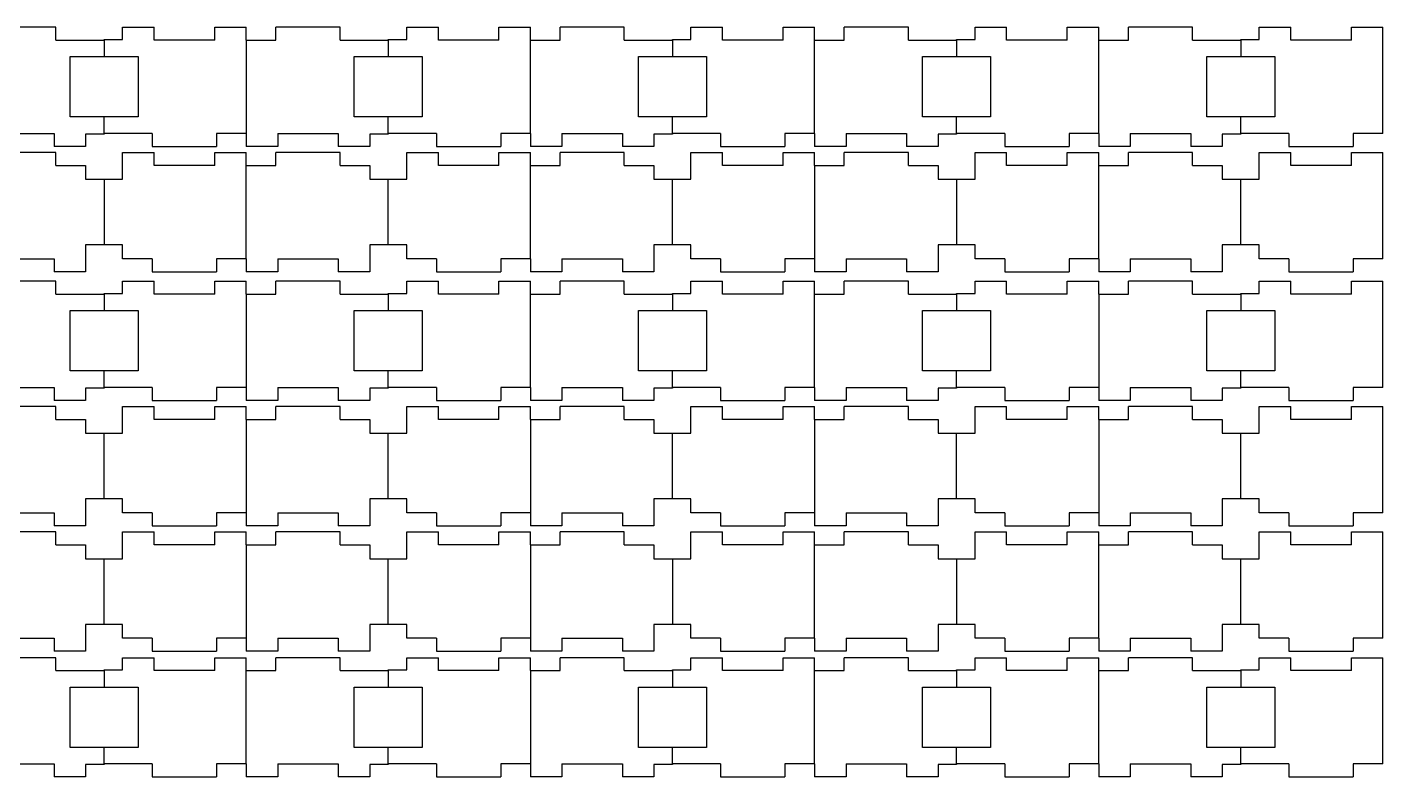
# Model space of a CAD drawing. Extents: x -371 to 97, y -273 to 225.
# Drawn here: x -150.6 to 68.9, y 103.6 to 225.1 of the extents above; entities that cross this region are included whole.
import ezdxf

# ---------------------------------------------------------------- set-up
doc = ezdxf.new("R2010")
doc.units = 0
doc.layers.get('0').update_dxf_attribs({"linetype": 'CONTINUOUS'})

msp = doc.modelspace()

# ---------------------------------------------------------------- linework, layer by layer
for p, q in [((-145.93, 225.1), (-156.33, 225.1)), ((-145.93, 223), (-145.93, 225.1)), ((-135.13, 225.1), (-130.03, 225.1)), ((-135.13, 223.1), (-135.13, 225.1)), ((-130.03, 223), (-130.03, 225.1)), ((-120.23, 223), (-120.23, 225.1)), ((-120.23, 225.1), (-115.13, 225.1)), ((-115.13, 223), (-115.13, 225.1)), ((-99.93, 225.1), (-110.33, 225.1)), ((-110.33, 223), (-110.33, 225.1)), ((-99.93, 223), (-99.93, 225.1)), ((-89.13, 225.1), (-84.03, 225.1)), ((-89.13, 223.1), (-89.13, 225.1)), ((-84.03, 223), (-84.03, 225.1)), ((-74.23, 223), (-74.23, 225.1)), ((-74.23, 225.1), (-69.13, 225.1)), ((-69.13, 223), (-69.13, 225.1)), ((-53.93, 225.1), (-64.33, 225.1)), ((-64.33, 223), (-64.33, 225.1)), ((-53.93, 223), (-53.93, 225.1)), ((-43.13, 225.1), (-38.03, 225.1)), ((-43.13, 223.1), (-43.13, 225.1)), ((-38.03, 223), (-38.03, 225.1)), ((-28.23, 223), (-28.23, 225.1)), ((-28.23, 225.1), (-23.13, 225.1)), ((-23.13, 223), (-23.13, 225.1)), ((-7.93, 225.1), (-18.33, 225.1)), ((-18.33, 223), (-18.33, 225.1)), ((-7.93, 223), (-7.93, 225.1)), ((2.87, 225.1), (7.97, 225.1)), ((2.87, 223.1), (2.87, 225.1)), ((7.97, 223), (7.97, 225.1)), ((17.77, 223), (17.77, 225.1)), ((17.77, 225.1), (22.87, 225.1)), ((22.87, 223), (22.87, 225.1)), ((38.07, 225.1), (27.67, 225.1)), ((27.67, 223), (27.67, 225.1)), ((38.07, 223), (38.07, 225.1)), ((48.87, 225.1), (53.97, 225.1)), ((48.87, 223.1), (48.87, 225.1)), ((53.97, 223), (53.97, 225.1)), ((63.77, 223), (63.77, 225.1)), ((63.77, 225.1), (68.87, 225.1)), ((68.87, 207.87), (68.87, 225.1)), ((-145.93, 223), (-138.13, 223)), ((-138.13, 223.1), (-135.13, 223.1)), ((-138.13, 223), (-138.13, 223.1)), ((-138.13, 223), (-138.13, 220.33)), ((-120.23, 223), (-130.03, 223)), ((-115.13, 223), (-110.33, 223)), ((-115.13, 223), (-115.13, 207.87)), ((-99.93, 223), (-92.13, 223)), ((-92.13, 223.1), (-89.13, 223.1)), ((-92.13, 223), (-92.13, 223.1)), ((-92.13, 223), (-92.13, 220.33)), ((-74.23, 223), (-84.03, 223)), ((-69.13, 223), (-64.33, 223)), ((-69.13, 207.87), (-69.13, 223)), ((-53.93, 223), (-46.13, 223)), ((-46.13, 223.1), (-43.13, 223.1)), ((-46.13, 223), (-46.13, 223.1)), ((-46.13, 223), (-46.13, 220.33)), ((-28.23, 223), (-38.03, 223)), ((-23.13, 223), (-18.33, 223)), ((-23.13, 207.87), (-23.13, 223)), ((-7.93, 223), (-0.13, 223)), ((-0.13, 223.1), (2.87, 223.1)), ((-0.13, 223), (-0.13, 223.1)), ((-0.13, 223), (-0.13, 220.33)), ((17.77, 223), (7.97, 223)), ((22.87, 223), (27.67, 223)), ((22.87, 207.87), (22.87, 223)), ((38.07, 223), (45.87, 223)), ((45.87, 223.1), (48.87, 223.1)), ((45.87, 223), (45.87, 223.1)), ((45.87, 223), (45.87, 220.33)), ((63.77, 223), (53.97, 223)), ((-143.63, 210.53), (-143.63, 220.33)), ((-143.63, 220.33), (-138.13, 220.33)), ((-138.13, 220.33), (-132.63, 220.33)), ((-132.63, 220.33), (-132.63, 210.53)), ((-97.63, 210.53), (-97.63, 220.33)), ((-97.63, 220.33), (-92.13, 220.33)), ((-92.13, 220.33), (-86.63, 220.33)), ((-86.63, 220.33), (-86.63, 210.53)), ((-51.63, 210.53), (-51.63, 220.33)), ((-51.63, 220.33), (-46.13, 220.33)), ((-46.13, 220.33), (-40.63, 220.33)), ((-40.63, 220.33), (-40.63, 210.53)), ((-5.63, 210.53), (-5.63, 220.33)), ((-5.63, 220.33), (-0.13, 220.33)), ((-0.13, 220.33), (5.37, 220.33)), ((5.37, 220.33), (5.37, 210.53)), ((40.37, 210.53), (40.37, 220.33)), ((40.37, 220.33), (45.87, 220.33)), ((45.87, 220.33), (51.37, 220.33)), ((51.37, 220.33), (51.37, 210.53)), ((-138.13, 210.53), (-143.63, 210.53)), ((-132.63, 210.53), (-138.13, 210.53)), ((-138.13, 207.87), (-138.13, 210.53)), ((-92.13, 210.53), (-97.63, 210.53)), ((-86.63, 210.53), (-92.13, 210.53)), ((-92.13, 207.87), (-92.13, 210.53)), ((-46.13, 210.53), (-51.63, 210.53)), ((-40.63, 210.53), (-46.13, 210.53)), ((-46.13, 207.87), (-46.13, 210.53)), ((-0.13, 210.53), (-5.63, 210.53)), ((5.37, 210.53), (-0.13, 210.53)), ((-0.13, 207.87), (-0.13, 210.53)), ((45.87, 210.53), (40.37, 210.53)), ((51.37, 210.53), (45.87, 210.53)), ((45.87, 207.87), (45.87, 210.53)), ((-156.03, 207.87), (-146.23, 207.87)), ((-146.23, 207.87), (-146.23, 205.77)), ((-138.13, 207.77), (-141.13, 207.77)), ((-141.13, 207.77), (-141.13, 205.77)), ((-130.33, 207.87), (-138.13, 207.87)), ((-138.13, 207.87), (-138.13, 207.77)), ((-130.33, 207.87), (-130.33, 205.77)), ((-115.13, 207.87), (-119.93, 207.87)), ((-119.93, 207.87), (-119.93, 205.77)), ((-115.13, 207.87), (-115.13, 205.77)), ((-110.03, 207.87), (-110.03, 205.77)), ((-110.03, 207.87), (-100.23, 207.87)), ((-100.23, 207.87), (-100.23, 205.77)), ((-92.13, 207.77), (-95.13, 207.77)), ((-95.13, 207.77), (-95.13, 205.77)), ((-84.33, 207.87), (-92.13, 207.87)), ((-92.13, 207.87), (-92.13, 207.77)), ((-84.33, 207.87), (-84.33, 205.77)), ((-69.13, 207.87), (-73.93, 207.87)), ((-73.93, 207.87), (-73.93, 205.77)), ((-69.13, 207.87), (-69.13, 205.77)), ((-64.03, 207.87), (-64.03, 205.77)), ((-64.03, 207.87), (-54.23, 207.87)), ((-54.23, 207.87), (-54.23, 205.77)), ((-46.13, 207.77), (-49.13, 207.77)), ((-49.13, 207.77), (-49.13, 205.77)), ((-38.33, 207.87), (-46.13, 207.87)), ((-46.13, 207.87), (-46.13, 207.77)), ((-38.33, 207.87), (-38.33, 205.77)), ((-23.13, 207.87), (-27.93, 207.87)), ((-27.93, 207.87), (-27.93, 205.77)), ((-23.13, 207.87), (-23.13, 205.77)), ((-18.03, 207.87), (-18.03, 205.77)), ((-18.03, 207.87), (-8.23, 207.87)), ((-8.23, 207.87), (-8.23, 205.77)), ((-0.13, 207.77), (-3.13, 207.77)), ((-3.13, 207.77), (-3.13, 205.77)), ((7.67, 207.87), (-0.13, 207.87)), ((-0.13, 207.87), (-0.13, 207.77)), ((7.67, 207.87), (7.67, 205.77)), ((22.87, 207.87), (18.07, 207.87)), ((18.07, 207.87), (18.07, 205.77)), ((22.87, 207.87), (22.87, 205.77)), ((27.97, 207.87), (27.97, 205.77)), ((27.97, 207.87), (37.77, 207.87)), ((37.77, 207.87), (37.77, 205.77)), ((45.87, 207.77), (42.87, 207.77)), ((42.87, 207.77), (42.87, 205.77)), ((53.67, 207.87), (45.87, 207.87)), ((45.87, 207.87), (45.87, 207.77)), ((53.67, 207.87), (53.67, 205.77)), ((68.87, 207.87), (64.07, 207.87)), ((64.07, 207.87), (64.07, 205.77)), ((-145.93, 204.77), (-156.33, 204.77)), ((-141.13, 205.77), (-146.23, 205.77)), ((-145.93, 202.68), (-145.93, 204.77)), ((-135.13, 204.77), (-130.03, 204.77)), ((-135.13, 200.43), (-135.13, 204.77)), ((-130.33, 205.77), (-119.93, 205.77)), ((-130.03, 202.68), (-130.03, 204.77)), ((-120.23, 202.68), (-120.23, 204.77)), ((-120.23, 204.77), (-115.13, 204.77)), ((-110.03, 205.77), (-115.13, 205.77)), ((-115.13, 202.68), (-115.13, 204.77)), ((-99.93, 204.77), (-110.33, 204.77)), ((-110.33, 202.68), (-110.33, 204.77)), ((-95.13, 205.77), (-100.23, 205.77)), ((-99.93, 202.68), (-99.93, 204.77)), ((-89.13, 204.77), (-84.03, 204.77)), ((-89.13, 200.43), (-89.13, 204.77)), ((-84.33, 205.77), (-73.93, 205.77)), ((-84.03, 202.68), (-84.03, 204.77)), ((-74.23, 202.68), (-74.23, 204.77)), ((-74.23, 204.77), (-69.13, 204.77)), ((-64.03, 205.77), (-69.13, 205.77)), ((-69.13, 202.68), (-69.13, 204.77)), ((-53.93, 204.77), (-64.33, 204.77)), ((-64.33, 202.68), (-64.33, 204.77)), ((-49.13, 205.77), (-54.23, 205.77)), ((-53.93, 202.68), (-53.93, 204.77)), ((-43.13, 204.77), (-38.03, 204.77)), ((-43.13, 200.43), (-43.13, 204.77)), ((-38.33, 205.77), (-27.93, 205.77)), ((-38.03, 202.68), (-38.03, 204.77)), ((-28.23, 202.68), (-28.23, 204.77)), ((-28.23, 204.77), (-23.13, 204.77)), ((-18.03, 205.77), (-23.13, 205.77)), ((-23.13, 202.68), (-23.13, 204.77)), ((-7.93, 204.77), (-18.33, 204.77)), ((-18.33, 202.68), (-18.33, 204.77)), ((-3.13, 205.77), (-8.23, 205.77)), ((-7.93, 202.68), (-7.93, 204.77)), ((2.87, 204.77), (7.97, 204.77)), ((2.87, 200.43), (2.87, 204.77)), ((7.67, 205.77), (18.07, 205.77)), ((7.97, 202.68), (7.97, 204.77)), ((17.77, 202.68), (17.77, 204.77)), ((17.77, 204.77), (22.87, 204.77)), ((27.97, 205.77), (22.87, 205.77)), ((22.87, 202.68), (22.87, 204.77)), ((38.07, 204.77), (27.67, 204.77)), ((27.67, 202.68), (27.67, 204.77)), ((42.87, 205.77), (37.77, 205.77)), ((38.07, 202.68), (38.07, 204.77)), ((48.87, 204.77), (53.97, 204.77)), ((48.87, 200.43), (48.87, 204.77)), ((53.67, 205.77), (64.07, 205.77)), ((53.97, 202.68), (53.97, 204.77)), ((63.77, 202.68), (63.77, 204.77)), ((63.77, 204.77), (68.87, 204.77)), ((68.87, 187.55), (68.87, 204.77)), ((-145.93, 202.68), (-141.13, 202.68)), ((-141.13, 202.68), (-141.13, 200.43)), ((-120.23, 202.68), (-130.03, 202.68)), ((-115.13, 202.68), (-110.33, 202.68)), ((-115.13, 187.55), (-115.13, 202.68)), ((-99.93, 202.68), (-95.13, 202.68)), ((-95.13, 202.68), (-95.13, 200.43)), ((-74.23, 202.68), (-84.03, 202.68)), ((-69.13, 202.68), (-64.33, 202.68)), ((-69.13, 187.55), (-69.13, 202.68)), ((-53.93, 202.68), (-49.13, 202.68)), ((-49.13, 202.68), (-49.13, 200.43)), ((-28.23, 202.68), (-38.03, 202.68)), ((-23.13, 202.68), (-18.33, 202.68)), ((-23.13, 202.68), (-23.13, 187.55)), ((-7.93, 202.68), (-3.13, 202.68)), ((-3.13, 202.68), (-3.13, 200.43)), ((17.77, 202.68), (7.97, 202.68)), ((22.87, 202.68), (27.67, 202.68)), ((22.87, 187.55), (22.87, 202.68)), ((38.07, 202.68), (42.87, 202.68)), ((42.87, 202.68), (42.87, 200.43)), ((63.77, 202.68), (53.97, 202.68)), ((-141.13, 200.43), (-138.13, 200.43)), ((-138.13, 200.43), (-138.13, 189.8)), ((-138.13, 200.43), (-135.13, 200.43)), ((-95.13, 200.43), (-92.13, 200.43)), ((-92.13, 189.8), (-92.13, 200.43)), ((-92.13, 200.43), (-89.13, 200.43)), ((-49.13, 200.43), (-46.13, 200.43)), ((-46.13, 189.8), (-46.13, 200.43)), ((-46.13, 200.43), (-43.13, 200.43)), ((-3.13, 200.43), (-0.13, 200.43)), ((-0.13, 200.43), (-0.13, 189.8)), ((-0.13, 200.43), (2.87, 200.43)), ((42.87, 200.43), (45.87, 200.43)), ((45.87, 189.8), (45.87, 200.43)), ((45.87, 200.43), (48.87, 200.43)), ((-141.13, 189.8), (-141.13, 185.45)), ((-138.13, 189.8), (-141.13, 189.8)), ((-135.13, 189.8), (-138.13, 189.8)), ((-135.13, 187.55), (-135.13, 189.8)), ((-95.13, 189.8), (-95.13, 185.45)), ((-92.13, 189.8), (-95.13, 189.8)), ((-89.13, 189.8), (-92.13, 189.8)), ((-89.13, 187.55), (-89.13, 189.8)), ((-49.13, 189.8), (-49.13, 185.45)), ((-46.13, 189.8), (-49.13, 189.8)), ((-43.13, 189.8), (-46.13, 189.8)), ((-43.13, 187.55), (-43.13, 189.8)), ((-3.13, 189.8), (-3.13, 185.45)), ((-0.13, 189.8), (-3.13, 189.8)), ((2.87, 189.8), (-0.13, 189.8)), ((2.87, 187.55), (2.87, 189.8)), ((42.87, 189.8), (42.87, 185.45)), ((45.87, 189.8), (42.87, 189.8)), ((48.87, 189.8), (45.87, 189.8)), ((48.87, 187.55), (48.87, 189.8)), ((-156.03, 187.55), (-146.23, 187.55)), ((-146.23, 187.55), (-146.23, 185.45)), ((-130.33, 187.55), (-135.13, 187.55)), ((-130.33, 187.55), (-130.33, 185.45)), ((-115.13, 187.55), (-119.93, 187.55)), ((-119.93, 187.55), (-119.93, 185.45)), ((-115.13, 187.55), (-115.13, 185.45)), ((-110.03, 187.55), (-110.03, 185.45)), ((-110.03, 187.55), (-100.23, 187.55)), ((-100.23, 187.55), (-100.23, 185.45)), ((-84.33, 187.55), (-89.13, 187.55)), ((-84.33, 187.55), (-84.33, 185.45)), ((-69.13, 187.55), (-73.93, 187.55)), ((-73.93, 187.55), (-73.93, 185.45)), ((-69.13, 187.55), (-69.13, 185.45)), ((-64.03, 187.55), (-64.03, 185.45)), ((-64.03, 187.55), (-54.23, 187.55)), ((-54.23, 187.55), (-54.23, 185.45)), ((-38.33, 187.55), (-43.13, 187.55)), ((-38.33, 187.55), (-38.33, 185.45)), ((-23.13, 187.55), (-27.93, 187.55)), ((-27.93, 187.55), (-27.93, 185.45)), ((-23.13, 187.55), (-23.13, 185.45)), ((-18.03, 187.55), (-18.03, 185.45)), ((-18.03, 187.55), (-8.23, 187.55)), ((-8.23, 187.55), (-8.23, 185.45)), ((7.67, 187.55), (2.87, 187.55)), ((7.67, 187.55), (7.67, 185.45)), ((22.87, 187.55), (18.07, 187.55)), ((18.07, 187.55), (18.07, 185.45)), ((22.87, 187.55), (22.87, 185.45)), ((27.97, 187.55), (27.97, 185.45)), ((27.97, 187.55), (37.77, 187.55)), ((37.77, 187.55), (37.77, 185.45)), ((53.67, 187.55), (48.87, 187.55)), ((53.67, 187.55), (53.67, 185.45)), ((68.87, 187.55), (64.07, 187.55)), ((64.07, 187.55), (64.07, 185.45)), ((-141.13, 185.45), (-146.23, 185.45)), ((-130.33, 185.45), (-119.93, 185.45)), ((-110.03, 185.45), (-115.13, 185.45)), ((-95.13, 185.45), (-100.23, 185.45)), ((-84.33, 185.45), (-73.93, 185.45)), ((-64.03, 185.45), (-69.13, 185.45)), ((-49.13, 185.45), (-54.23, 185.45)), ((-38.33, 185.45), (-27.93, 185.45)), ((-18.03, 185.45), (-23.13, 185.45)), ((-3.13, 185.45), (-8.23, 185.45)), ((7.67, 185.45), (18.07, 185.45)), ((27.97, 185.45), (22.87, 185.45)), ((42.87, 185.45), (37.77, 185.45)), ((53.67, 185.45), (64.07, 185.45)), ((-145.93, 183.94), (-156.33, 183.94)), ((-145.93, 181.85), (-145.93, 183.94)), ((-135.13, 183.94), (-130.03, 183.94)), ((-135.13, 181.95), (-135.13, 183.94)), ((-130.03, 181.85), (-130.03, 183.94)), ((-120.23, 181.85), (-120.23, 183.94)), ((-120.23, 183.94), (-115.13, 183.94)), ((-115.13, 181.85), (-115.13, 183.94)), ((-99.93, 183.94), (-110.33, 183.94)), ((-110.33, 181.85), (-110.33, 183.94)), ((-99.93, 181.85), (-99.93, 183.94)), ((-89.13, 183.94), (-84.03, 183.94)), ((-89.13, 181.95), (-89.13, 183.94)), ((-84.03, 181.85), (-84.03, 183.94)), ((-74.23, 181.85), (-74.23, 183.94)), ((-74.23, 183.94), (-69.13, 183.94)), ((-69.13, 181.85), (-69.13, 183.94)), ((-53.93, 183.94), (-64.33, 183.94)), ((-64.33, 181.85), (-64.33, 183.94)), ((-53.93, 181.85), (-53.93, 183.94)), ((-43.13, 183.94), (-38.03, 183.94)), ((-43.13, 181.95), (-43.13, 183.94)), ((-38.03, 181.85), (-38.03, 183.94)), ((-28.23, 181.85), (-28.23, 183.94)), ((-28.23, 183.94), (-23.13, 183.94)), ((-23.13, 181.85), (-23.13, 183.94)), ((-7.93, 183.94), (-18.33, 183.94)), ((-18.33, 181.85), (-18.33, 183.94)), ((-7.93, 181.85), (-7.93, 183.94)), ((2.87, 183.94), (7.97, 183.94)), ((2.87, 181.95), (2.87, 183.94)), ((7.97, 181.85), (7.97, 183.94)), ((17.77, 181.85), (17.77, 183.94)), ((17.77, 183.94), (22.87, 183.94)), ((22.87, 181.85), (22.87, 183.94)), ((38.07, 183.94), (27.67, 183.94)), ((27.67, 181.85), (27.67, 183.94)), ((38.07, 181.85), (38.07, 183.94)), ((48.87, 183.94), (53.97, 183.94)), ((48.87, 181.95), (48.87, 183.94)), ((53.97, 181.85), (53.97, 183.94)), ((63.77, 181.85), (63.77, 183.94)), ((63.77, 183.94), (68.87, 183.94)), ((68.87, 166.72), (68.87, 183.94)), ((-145.93, 181.85), (-138.13, 181.85)), ((-138.13, 181.95), (-135.13, 181.95)), ((-138.13, 181.85), (-138.13, 181.95)), ((-138.13, 181.85), (-138.13, 179.18)), ((-120.23, 181.85), (-130.03, 181.85)), ((-115.13, 181.85), (-110.33, 181.85)), ((-115.13, 181.85), (-115.13, 166.72)), ((-99.93, 181.85), (-92.13, 181.85)), ((-92.13, 181.95), (-89.13, 181.95)), ((-92.13, 181.85), (-92.13, 181.95)), ((-92.13, 181.85), (-92.13, 179.18)), ((-74.23, 181.85), (-84.03, 181.85)), ((-69.13, 181.85), (-64.33, 181.85)), ((-69.13, 166.72), (-69.13, 181.85)), ((-53.93, 181.85), (-46.13, 181.85)), ((-46.13, 181.95), (-43.13, 181.95)), ((-46.13, 181.85), (-46.13, 181.95)), ((-46.13, 181.85), (-46.13, 179.18)), ((-28.23, 181.85), (-38.03, 181.85)), ((-23.13, 181.85), (-18.33, 181.85)), ((-23.13, 166.72), (-23.13, 181.85)), ((-7.93, 181.85), (-0.13, 181.85)), ((-0.13, 181.95), (2.87, 181.95)), ((-0.13, 181.85), (-0.13, 181.95)), ((-0.13, 181.85), (-0.13, 179.18)), ((17.77, 181.85), (7.97, 181.85)), ((22.87, 181.85), (27.67, 181.85)), ((22.87, 181.85), (22.87, 166.72)), ((38.07, 181.85), (45.87, 181.85)), ((45.87, 181.95), (48.87, 181.95)), ((45.87, 181.85), (45.87, 181.95)), ((45.87, 181.85), (45.87, 179.18)), ((63.77, 181.85), (53.97, 181.85)), ((-143.63, 169.38), (-143.63, 179.18)), ((-143.63, 179.18), (-138.13, 179.18)), ((-138.13, 179.18), (-132.63, 179.18)), ((-132.63, 179.18), (-132.63, 169.38)), ((-97.63, 169.38), (-97.63, 179.18)), ((-97.63, 179.18), (-92.13, 179.18)), ((-92.13, 179.18), (-86.63, 179.18)), ((-86.63, 179.18), (-86.63, 169.38)), ((-51.63, 169.38), (-51.63, 179.18)), ((-51.63, 179.18), (-46.13, 179.18)), ((-46.13, 179.18), (-40.63, 179.18)), ((-40.63, 179.18), (-40.63, 169.38)), ((-5.63, 169.38), (-5.63, 179.18)), ((-5.63, 179.18), (-0.13, 179.18)), ((-0.13, 179.18), (5.37, 179.18)), ((5.37, 179.18), (5.37, 169.38)), ((40.37, 169.38), (40.37, 179.18)), ((40.37, 179.18), (45.87, 179.18)), ((45.87, 179.18), (51.37, 179.18)), ((51.37, 179.18), (51.37, 169.38)), ((-138.13, 169.38), (-143.63, 169.38)), ((-132.63, 169.38), (-138.13, 169.38)), ((-138.13, 166.72), (-138.13, 169.38)), ((-92.13, 169.38), (-97.63, 169.38)), ((-86.63, 169.38), (-92.13, 169.38)), ((-92.13, 166.72), (-92.13, 169.38)), ((-46.13, 169.38), (-51.63, 169.38)), ((-40.63, 169.38), (-46.13, 169.38)), ((-46.13, 166.72), (-46.13, 169.38)), ((-0.13, 169.38), (-5.63, 169.38)), ((5.37, 169.38), (-0.13, 169.38)), ((-0.13, 166.72), (-0.13, 169.38)), ((45.87, 169.38), (40.37, 169.38)), ((51.37, 169.38), (45.87, 169.38)), ((45.87, 166.72), (45.87, 169.38)), ((-156.03, 166.72), (-146.23, 166.72)), ((-146.23, 166.72), (-146.23, 164.62)), ((-141.13, 164.62), (-146.23, 164.62)), ((-138.13, 166.62), (-141.13, 166.62)), ((-141.13, 166.62), (-141.13, 164.62)), ((-130.33, 166.72), (-138.13, 166.72)), ((-138.13, 166.72), (-138.13, 166.62)), ((-130.33, 166.72), (-130.33, 164.62)), ((-130.33, 164.62), (-119.93, 164.62)), ((-115.13, 166.72), (-119.93, 166.72)), ((-119.93, 166.72), (-119.93, 164.62)), ((-115.13, 166.72), (-115.13, 164.62)), ((-110.03, 164.62), (-115.13, 164.62)), ((-110.03, 166.72), (-110.03, 164.62)), ((-110.03, 166.72), (-100.23, 166.72)), ((-100.23, 166.72), (-100.23, 164.62)), ((-95.13, 164.62), (-100.23, 164.62)), ((-92.13, 166.62), (-95.13, 166.62)), ((-95.13, 166.62), (-95.13, 164.62)), ((-84.33, 166.72), (-92.13, 166.72)), ((-92.13, 166.72), (-92.13, 166.62)), ((-84.33, 166.72), (-84.33, 164.62)), ((-84.33, 164.62), (-73.93, 164.62)), ((-69.13, 166.72), (-73.93, 166.72)), ((-73.93, 166.72), (-73.93, 164.62)), ((-69.13, 166.72), (-69.13, 164.62)), ((-64.03, 164.62), (-69.13, 164.62)), ((-64.03, 166.72), (-64.03, 164.62)), ((-64.03, 166.72), (-54.23, 166.72)), ((-54.23, 166.72), (-54.23, 164.62)), ((-49.13, 164.62), (-54.23, 164.62)), ((-46.13, 166.62), (-49.13, 166.62)), ((-49.13, 166.62), (-49.13, 164.62)), ((-38.33, 166.72), (-46.13, 166.72)), ((-46.13, 166.72), (-46.13, 166.62)), ((-38.33, 166.72), (-38.33, 164.62)), ((-38.33, 164.62), (-27.93, 164.62)), ((-23.13, 166.72), (-27.93, 166.72)), ((-27.93, 166.72), (-27.93, 164.62)), ((-23.13, 166.72), (-23.13, 164.62)), ((-18.03, 164.62), (-23.13, 164.62)), ((-18.03, 166.72), (-18.03, 164.62)), ((-18.03, 166.72), (-8.23, 166.72)), ((-8.23, 166.72), (-8.23, 164.62)), ((-3.13, 164.62), (-8.23, 164.62)), ((-0.13, 166.62), (-3.13, 166.62)), ((-3.13, 166.62), (-3.13, 164.62)), ((7.67, 166.72), (-0.13, 166.72)), ((-0.13, 166.72), (-0.13, 166.62)), ((7.67, 166.72), (7.67, 164.62)), ((7.67, 164.62), (18.07, 164.62)), ((22.87, 166.72), (18.07, 166.72)), ((18.07, 166.72), (18.07, 164.62)), ((22.87, 166.72), (22.87, 164.62)), ((27.97, 164.62), (22.87, 164.62)), ((27.97, 166.72), (27.97, 164.62)), ((27.97, 166.72), (37.77, 166.72)), ((37.77, 166.72), (37.77, 164.62)), ((42.87, 164.62), (37.77, 164.62)), ((45.87, 166.62), (42.87, 166.62)), ((42.87, 166.62), (42.87, 164.62)), ((53.67, 166.72), (45.87, 166.72)), ((45.87, 166.72), (45.87, 166.62)), ((53.67, 166.72), (53.67, 164.62)), ((53.67, 164.62), (64.07, 164.62)), ((68.87, 166.72), (64.07, 166.72)), ((64.07, 166.72), (64.07, 164.62)), ((-145.93, 163.62), (-156.33, 163.62)), ((-145.93, 161.53), (-145.93, 163.62)), ((-135.13, 163.62), (-130.03, 163.62)), ((-135.13, 159.28), (-135.13, 163.62)), ((-130.03, 161.53), (-130.03, 163.62)), ((-120.23, 161.53), (-120.23, 163.62)), ((-120.23, 163.62), (-115.13, 163.62)), ((-115.13, 161.53), (-115.13, 163.62)), ((-99.93, 163.62), (-110.33, 163.62)), ((-110.33, 161.53), (-110.33, 163.62)), ((-99.93, 161.53), (-99.93, 163.62)), ((-89.13, 163.62), (-84.03, 163.62)), ((-89.13, 159.28), (-89.13, 163.62)), ((-84.03, 161.53), (-84.03, 163.62)), ((-74.23, 161.53), (-74.23, 163.62)), ((-74.23, 163.62), (-69.13, 163.62)), ((-69.13, 161.53), (-69.13, 163.62)), ((-53.93, 163.62), (-64.33, 163.62)), ((-64.33, 161.53), (-64.33, 163.62)), ((-53.93, 161.53), (-53.93, 163.62)), ((-43.13, 163.62), (-38.03, 163.62)), ((-43.13, 159.28), (-43.13, 163.62)), ((-38.03, 161.53), (-38.03, 163.62)), ((-28.23, 161.53), (-28.23, 163.62)), ((-28.23, 163.62), (-23.13, 163.62)), ((-23.13, 161.53), (-23.13, 163.62)), ((-7.93, 163.62), (-18.33, 163.62)), ((-18.33, 161.53), (-18.33, 163.62)), ((-7.93, 161.53), (-7.93, 163.62)), ((2.87, 163.62), (7.97, 163.62)), ((2.87, 159.28), (2.87, 163.62)), ((7.97, 161.53), (7.97, 163.62)), ((17.77, 161.53), (17.77, 163.62)), ((17.77, 163.62), (22.87, 163.62)), ((22.87, 161.53), (22.87, 163.62)), ((38.07, 163.62), (27.67, 163.62)), ((27.67, 161.53), (27.67, 163.62)), ((38.07, 161.53), (38.07, 163.62)), ((48.87, 163.62), (53.97, 163.62)), ((48.87, 159.28), (48.87, 163.62)), ((53.97, 161.53), (53.97, 163.62)), ((63.77, 161.53), (63.77, 163.62)), ((63.77, 163.62), (68.87, 163.62)), ((68.87, 146.4), (68.87, 163.62)), ((-145.93, 161.53), (-141.13, 161.53)), ((-141.13, 161.53), (-141.13, 159.28)), ((-120.23, 161.53), (-130.03, 161.53)), ((-115.13, 161.53), (-110.33, 161.53)), ((-115.13, 161.53), (-115.13, 146.4)), ((-99.93, 161.53), (-95.13, 161.53)), ((-95.13, 161.53), (-95.13, 159.28)), ((-74.23, 161.53), (-84.03, 161.53)), ((-69.13, 161.53), (-64.33, 161.53)), ((-69.13, 161.53), (-69.13, 146.4)), ((-53.93, 161.53), (-49.13, 161.53)), ((-49.13, 161.53), (-49.13, 159.28)), ((-28.23, 161.53), (-38.03, 161.53)), ((-23.13, 161.53), (-18.33, 161.53)), ((-23.13, 161.53), (-23.13, 146.4)), ((-7.93, 161.53), (-3.13, 161.53)), ((-3.13, 161.53), (-3.13, 159.28)), ((17.77, 161.53), (7.97, 161.53)), ((22.87, 161.53), (27.67, 161.53)), ((22.87, 161.53), (22.87, 146.4)), ((38.07, 161.53), (42.87, 161.53)), ((42.87, 161.53), (42.87, 159.28)), ((63.77, 161.53), (53.97, 161.53)), ((-141.13, 159.28), (-138.13, 159.28)), ((-138.13, 148.65), (-138.13, 159.28)), ((-138.13, 159.28), (-135.13, 159.28)), ((-95.13, 159.28), (-92.13, 159.28)), ((-92.13, 148.65), (-92.13, 159.28)), ((-92.13, 159.28), (-89.13, 159.28)), ((-49.13, 159.28), (-46.13, 159.28)), ((-46.13, 148.65), (-46.13, 159.28)), ((-46.13, 159.28), (-43.13, 159.28)), ((-3.13, 159.28), (-0.13, 159.28)), ((-0.13, 148.65), (-0.13, 159.28)), ((-0.13, 159.28), (2.87, 159.28)), ((42.87, 159.28), (45.87, 159.28)), ((45.87, 148.65), (45.87, 159.28)), ((45.87, 159.28), (48.87, 159.28)), ((-141.13, 148.65), (-141.13, 144.3)), ((-138.13, 148.65), (-141.13, 148.65)), ((-135.13, 148.65), (-138.13, 148.65)), ((-135.13, 146.4), (-135.13, 148.65)), ((-95.13, 148.65), (-95.13, 144.3)), ((-92.13, 148.65), (-95.13, 148.65)), ((-89.13, 148.65), (-92.13, 148.65)), ((-89.13, 146.4), (-89.13, 148.65)), ((-49.13, 148.65), (-49.13, 144.3)), ((-46.13, 148.65), (-49.13, 148.65)), ((-43.13, 148.65), (-46.13, 148.65)), ((-43.13, 146.4), (-43.13, 148.65)), ((-3.13, 148.65), (-3.13, 144.3)), ((-0.13, 148.65), (-3.13, 148.65)), ((2.87, 148.65), (-0.13, 148.65)), ((2.87, 146.4), (2.87, 148.65)), ((42.87, 148.65), (42.87, 144.3)), ((45.87, 148.65), (42.87, 148.65)), ((48.87, 148.65), (45.87, 148.65)), ((48.87, 146.4), (48.87, 148.65)), ((-156.03, 146.4), (-146.23, 146.4)), ((-146.23, 146.4), (-146.23, 144.3)), ((-130.33, 146.4), (-135.13, 146.4)), ((-130.33, 146.4), (-130.33, 144.3)), ((-115.13, 146.4), (-119.93, 146.4)), ((-119.93, 146.4), (-119.93, 144.3)), ((-115.13, 146.4), (-115.13, 144.3)), ((-110.03, 146.4), (-110.03, 144.3)), ((-110.03, 146.4), (-100.23, 146.4)), ((-100.23, 146.4), (-100.23, 144.3)), ((-84.33, 146.4), (-89.13, 146.4)), ((-84.33, 146.4), (-84.33, 144.3)), ((-69.13, 146.4), (-73.93, 146.4)), ((-73.93, 146.4), (-73.93, 144.3)), ((-69.13, 146.4), (-69.13, 144.3)), ((-64.03, 146.4), (-64.03, 144.3)), ((-64.03, 146.4), (-54.23, 146.4)), ((-54.23, 146.4), (-54.23, 144.3)), ((-38.33, 146.4), (-43.13, 146.4)), ((-38.33, 146.4), (-38.33, 144.3)), ((-23.13, 146.4), (-27.93, 146.4)), ((-27.93, 146.4), (-27.93, 144.3)), ((-23.13, 146.4), (-23.13, 144.3)), ((-18.03, 146.4), (-18.03, 144.3)), ((-18.03, 146.4), (-8.23, 146.4)), ((-8.23, 146.4), (-8.23, 144.3)), ((7.67, 146.4), (2.87, 146.4)), ((7.67, 146.4), (7.67, 144.3)), ((22.87, 146.4), (18.07, 146.4)), ((18.07, 146.4), (18.07, 144.3)), ((22.87, 146.4), (22.87, 144.3)), ((27.97, 146.4), (27.97, 144.3)), ((27.97, 146.4), (37.77, 146.4)), ((37.77, 146.4), (37.77, 144.3)), ((53.67, 146.4), (48.87, 146.4)), ((53.67, 146.4), (53.67, 144.3)), ((68.87, 146.4), (64.07, 146.4)), ((64.07, 146.4), (64.07, 144.3)), ((-145.93, 143.3), (-156.33, 143.3)), ((-141.13, 144.3), (-146.23, 144.3)), ((-145.93, 141.21), (-145.93, 143.3)), ((-135.13, 143.3), (-130.03, 143.3)), ((-135.13, 138.96), (-135.13, 143.3)), ((-130.33, 144.3), (-119.93, 144.3)), ((-130.03, 141.21), (-130.03, 143.3)), ((-120.23, 141.21), (-120.23, 143.3)), ((-120.23, 143.3), (-115.13, 143.3)), ((-110.03, 144.3), (-115.13, 144.3)), ((-115.13, 141.21), (-115.13, 143.3)), ((-99.93, 143.3), (-110.33, 143.3)), ((-110.33, 141.21), (-110.33, 143.3)), ((-95.13, 144.3), (-100.23, 144.3)), ((-99.93, 141.21), (-99.93, 143.3)), ((-89.13, 143.3), (-84.03, 143.3)), ((-89.13, 138.96), (-89.13, 143.3)), ((-84.33, 144.3), (-73.93, 144.3)), ((-84.03, 141.21), (-84.03, 143.3)), ((-74.23, 141.21), (-74.23, 143.3)), ((-74.23, 143.3), (-69.13, 143.3)), ((-64.03, 144.3), (-69.13, 144.3)), ((-69.13, 141.21), (-69.13, 143.3)), ((-53.93, 143.3), (-64.33, 143.3)), ((-64.33, 141.21), (-64.33, 143.3)), ((-49.13, 144.3), (-54.23, 144.3)), ((-53.93, 141.21), (-53.93, 143.3)), ((-43.13, 143.3), (-38.03, 143.3)), ((-43.13, 138.96), (-43.13, 143.3)), ((-38.33, 144.3), (-27.93, 144.3)), ((-38.03, 141.21), (-38.03, 143.3)), ((-28.23, 141.21), (-28.23, 143.3)), ((-28.23, 143.3), (-23.13, 143.3)), ((-18.03, 144.3), (-23.13, 144.3)), ((-23.13, 141.21), (-23.13, 143.3)), ((-7.93, 143.3), (-18.33, 143.3)), ((-18.33, 141.21), (-18.33, 143.3)), ((-3.13, 144.3), (-8.23, 144.3)), ((-7.93, 141.21), (-7.93, 143.3)), ((2.87, 143.3), (7.97, 143.3)), ((2.87, 138.96), (2.87, 143.3)), ((7.67, 144.3), (18.07, 144.3)), ((7.97, 141.21), (7.97, 143.3)), ((17.77, 141.21), (17.77, 143.3)), ((17.77, 143.3), (22.87, 143.3)), ((27.97, 144.3), (22.87, 144.3)), ((22.87, 141.21), (22.87, 143.3)), ((38.07, 143.3), (27.67, 143.3)), ((27.67, 141.21), (27.67, 143.3)), ((42.87, 144.3), (37.77, 144.3)), ((38.07, 141.21), (38.07, 143.3)), ((48.87, 143.3), (53.97, 143.3)), ((48.87, 138.96), (48.87, 143.3)), ((53.67, 144.3), (64.07, 144.3)), ((53.97, 141.21), (53.97, 143.3)), ((63.77, 141.21), (63.77, 143.3)), ((63.77, 143.3), (68.87, 143.3)), ((68.87, 126.08), (68.87, 143.3)), ((-145.93, 141.21), (-141.13, 141.21)), ((-141.13, 141.21), (-141.13, 138.96)), ((-120.23, 141.21), (-130.03, 141.21)), ((-115.13, 141.21), (-110.33, 141.21)), ((-115.13, 141.21), (-115.13, 126.08)), ((-99.93, 141.21), (-95.13, 141.21)), ((-95.13, 141.21), (-95.13, 138.96)), ((-74.23, 141.21), (-84.03, 141.21)), ((-69.13, 141.21), (-64.33, 141.21)), ((-69.13, 141.21), (-69.13, 126.08)), ((-53.93, 141.21), (-49.13, 141.21)), ((-49.13, 141.21), (-49.13, 138.96)), ((-28.23, 141.21), (-38.03, 141.21)), ((-23.13, 141.21), (-18.33, 141.21)), ((-23.13, 126.08), (-23.13, 141.21)), ((-7.93, 141.21), (-3.13, 141.21)), ((-3.13, 141.21), (-3.13, 138.96)), ((17.77, 141.21), (7.97, 141.21)), ((22.87, 141.21), (27.67, 141.21)), ((22.87, 126.08), (22.87, 141.21)), ((38.07, 141.21), (42.87, 141.21)), ((42.87, 141.21), (42.87, 138.96)), ((63.77, 141.21), (53.97, 141.21)), ((-141.13, 138.96), (-138.13, 138.96)), ((-138.13, 128.33), (-138.13, 138.96)), ((-138.13, 138.96), (-135.13, 138.96)), ((-95.13, 138.96), (-92.13, 138.96)), ((-92.13, 128.33), (-92.13, 138.96)), ((-92.13, 138.96), (-89.13, 138.96)), ((-49.13, 138.96), (-46.13, 138.96)), ((-46.13, 138.96), (-46.13, 128.33)), ((-46.13, 138.96), (-43.13, 138.96)), ((-3.13, 138.96), (-0.13, 138.96)), ((-0.13, 138.96), (-0.13, 128.33)), ((-0.13, 138.96), (2.87, 138.96)), ((42.87, 138.96), (45.87, 138.96)), ((45.87, 128.33), (45.87, 138.96)), ((45.87, 138.96), (48.87, 138.96)), ((-141.13, 128.33), (-141.13, 123.98)), ((-138.13, 128.33), (-141.13, 128.33)), ((-135.13, 128.33), (-138.13, 128.33)), ((-135.13, 126.08), (-135.13, 128.33)), ((-95.13, 128.33), (-95.13, 123.98)), ((-92.13, 128.33), (-95.13, 128.33)), ((-89.13, 128.33), (-92.13, 128.33)), ((-89.13, 126.08), (-89.13, 128.33)), ((-49.13, 128.33), (-49.13, 123.98)), ((-46.13, 128.33), (-49.13, 128.33)), ((-43.13, 128.33), (-46.13, 128.33)), ((-43.13, 126.08), (-43.13, 128.33)), ((-3.13, 128.33), (-3.13, 123.98)), ((-0.13, 128.33), (-3.13, 128.33)), ((2.87, 128.33), (-0.13, 128.33)), ((2.87, 126.08), (2.87, 128.33)), ((42.87, 128.33), (42.87, 123.98)), ((45.87, 128.33), (42.87, 128.33)), ((48.87, 128.33), (45.87, 128.33)), ((48.87, 126.08), (48.87, 128.33)), ((-156.03, 126.08), (-146.23, 126.08)), ((-146.23, 126.08), (-146.23, 123.98)), ((-130.33, 126.08), (-135.13, 126.08)), ((-130.33, 126.08), (-130.33, 123.98)), ((-115.13, 126.08), (-119.93, 126.08)), ((-119.93, 126.08), (-119.93, 123.98)), ((-115.13, 126.08), (-115.13, 123.98)), ((-110.03, 126.08), (-110.03, 123.98)), ((-110.03, 126.08), (-100.23, 126.08)), ((-100.23, 126.08), (-100.23, 123.98)), ((-84.33, 126.08), (-89.13, 126.08)), ((-84.33, 126.08), (-84.33, 123.98)), ((-69.13, 126.08), (-73.93, 126.08)), ((-73.93, 126.08), (-73.93, 123.98)), ((-69.13, 126.08), (-69.13, 123.98)), ((-64.03, 126.08), (-64.03, 123.98)), ((-64.03, 126.08), (-54.23, 126.08)), ((-54.23, 126.08), (-54.23, 123.98)), ((-38.33, 126.08), (-43.13, 126.08)), ((-38.33, 126.08), (-38.33, 123.98)), ((-23.13, 126.08), (-27.93, 126.08)), ((-27.93, 126.08), (-27.93, 123.98)), ((-23.13, 126.08), (-23.13, 123.98)), ((-18.03, 126.08), (-18.03, 123.98)), ((-18.03, 126.08), (-8.23, 126.08)), ((-8.23, 126.08), (-8.23, 123.98)), ((7.67, 126.08), (2.87, 126.08)), ((7.67, 126.08), (7.67, 123.98)), ((22.87, 126.08), (18.07, 126.08)), ((18.07, 126.08), (18.07, 123.98)), ((22.87, 126.08), (22.87, 123.98)), ((27.97, 126.08), (27.97, 123.98)), ((27.97, 126.08), (37.77, 126.08)), ((37.77, 126.08), (37.77, 123.98)), ((53.67, 126.08), (48.87, 126.08)), ((53.67, 126.08), (53.67, 123.98)), ((68.87, 126.08), (64.07, 126.08)), ((64.07, 126.08), (64.07, 123.98)), ((-145.93, 122.93), (-156.33, 122.93)), ((-141.13, 123.98), (-146.23, 123.98)), ((-145.93, 120.84), (-145.93, 122.93)), ((-135.13, 122.93), (-130.03, 122.93)), ((-135.13, 120.94), (-135.13, 122.93)), ((-130.33, 123.98), (-119.93, 123.98)), ((-130.03, 120.84), (-130.03, 122.93)), ((-120.23, 120.84), (-120.23, 122.93)), ((-120.23, 122.93), (-115.13, 122.93)), ((-110.03, 123.98), (-115.13, 123.98)), ((-115.13, 120.84), (-115.13, 122.93)), ((-99.93, 122.93), (-110.33, 122.93)), ((-110.33, 120.84), (-110.33, 122.93)), ((-95.13, 123.98), (-100.23, 123.98)), ((-99.93, 120.84), (-99.93, 122.93)), ((-89.13, 122.93), (-84.03, 122.93)), ((-89.13, 120.94), (-89.13, 122.93)), ((-84.33, 123.98), (-73.93, 123.98)), ((-84.03, 120.84), (-84.03, 122.93)), ((-74.23, 120.84), (-74.23, 122.93)), ((-74.23, 122.93), (-69.13, 122.93)), ((-64.03, 123.98), (-69.13, 123.98)), ((-69.13, 120.84), (-69.13, 122.93)), ((-53.93, 122.93), (-64.33, 122.93)), ((-64.33, 120.84), (-64.33, 122.93)), ((-49.13, 123.98), (-54.23, 123.98)), ((-53.93, 120.84), (-53.93, 122.93)), ((-43.13, 122.93), (-38.03, 122.93)), ((-43.13, 120.94), (-43.13, 122.93)), ((-38.33, 123.98), (-27.93, 123.98)), ((-38.03, 120.84), (-38.03, 122.93)), ((-28.23, 120.84), (-28.23, 122.93)), ((-28.23, 122.93), (-23.13, 122.93)), ((-18.03, 123.98), (-23.13, 123.98)), ((-23.13, 120.84), (-23.13, 122.93)), ((-7.93, 122.93), (-18.33, 122.93)), ((-18.33, 120.84), (-18.33, 122.93)), ((-3.13, 123.98), (-8.23, 123.98)), ((-7.93, 120.84), (-7.93, 122.93)), ((2.87, 122.93), (7.97, 122.93)), ((2.87, 120.94), (2.87, 122.93)), ((7.67, 123.98), (18.07, 123.98)), ((7.97, 120.84), (7.97, 122.93)), ((17.77, 120.84), (17.77, 122.93)), ((17.77, 122.93), (22.87, 122.93)), ((27.97, 123.98), (22.87, 123.98)), ((22.87, 120.84), (22.87, 122.93)), ((38.07, 122.93), (27.67, 122.93)), ((27.67, 120.84), (27.67, 122.93)), ((42.87, 123.98), (37.77, 123.98)), ((38.07, 120.84), (38.07, 122.93)), ((48.87, 122.93), (53.97, 122.93)), ((48.87, 120.94), (48.87, 122.93)), ((53.67, 123.98), (64.07, 123.98)), ((53.97, 120.84), (53.97, 122.93)), ((63.77, 120.84), (63.77, 122.93)), ((63.77, 122.93), (68.87, 122.93)), ((68.87, 105.71), (68.87, 122.93)), ((-145.93, 120.84), (-138.13, 120.84)), ((-138.13, 120.94), (-135.13, 120.94)), ((-138.13, 120.84), (-138.13, 120.94)), ((-138.13, 120.84), (-138.13, 118.17)), ((-120.23, 120.84), (-130.03, 120.84)), ((-115.13, 120.84), (-110.33, 120.84)), ((-115.13, 105.71), (-115.13, 120.84)), ((-99.93, 120.84), (-92.13, 120.84)), ((-92.13, 120.94), (-89.13, 120.94)), ((-92.13, 120.84), (-92.13, 120.94)), ((-92.13, 120.84), (-92.13, 118.17)), ((-74.23, 120.84), (-84.03, 120.84)), ((-69.13, 120.84), (-64.33, 120.84)), ((-69.13, 120.84), (-69.13, 105.71)), ((-53.93, 120.84), (-46.13, 120.84)), ((-46.13, 120.94), (-43.13, 120.94)), ((-46.13, 120.84), (-46.13, 120.94)), ((-46.13, 120.84), (-46.13, 118.17)), ((-28.23, 120.84), (-38.03, 120.84)), ((-23.13, 120.84), (-18.33, 120.84)), ((-23.13, 105.71), (-23.13, 120.84)), ((-7.93, 120.84), (-0.13, 120.84)), ((-0.13, 120.94), (2.87, 120.94)), ((-0.13, 120.84), (-0.13, 120.94)), ((-0.13, 120.84), (-0.13, 118.17)), ((17.77, 120.84), (7.97, 120.84)), ((22.87, 120.84), (27.67, 120.84)), ((22.87, 105.71), (22.87, 120.84)), ((38.07, 120.84), (45.87, 120.84)), ((45.87, 120.94), (48.87, 120.94)), ((45.87, 120.84), (45.87, 120.94)), ((45.87, 120.84), (45.87, 118.17)), ((63.77, 120.84), (53.97, 120.84)), ((-143.63, 108.37), (-143.63, 118.17)), ((-143.63, 118.17), (-138.13, 118.17)), ((-138.13, 118.17), (-132.63, 118.17)), ((-132.63, 118.17), (-132.63, 108.37)), ((-97.63, 108.37), (-97.63, 118.17)), ((-97.63, 118.17), (-92.13, 118.17)), ((-92.13, 118.17), (-86.63, 118.17)), ((-86.63, 118.17), (-86.63, 108.37)), ((-51.63, 108.37), (-51.63, 118.17)), ((-51.63, 118.17), (-46.13, 118.17)), ((-46.13, 118.17), (-40.63, 118.17)), ((-40.63, 118.17), (-40.63, 108.37)), ((-5.63, 108.37), (-5.63, 118.17)), ((-5.63, 118.17), (-0.13, 118.17)), ((-0.13, 118.17), (5.37, 118.17)), ((5.37, 118.17), (5.37, 108.37)), ((40.37, 108.37), (40.37, 118.17)), ((40.37, 118.17), (45.87, 118.17)), ((45.87, 118.17), (51.37, 118.17)), ((51.37, 118.17), (51.37, 108.37)), ((-138.13, 108.37), (-143.63, 108.37)), ((-132.63, 108.37), (-138.13, 108.37)), ((-138.13, 105.71), (-138.13, 108.37)), ((-92.13, 108.37), (-97.63, 108.37)), ((-86.63, 108.37), (-92.13, 108.37)), ((-92.13, 105.71), (-92.13, 108.37)), ((-46.13, 108.37), (-51.63, 108.37)), ((-40.63, 108.37), (-46.13, 108.37)), ((-46.13, 105.71), (-46.13, 108.37)), ((-0.13, 108.37), (-5.63, 108.37)), ((5.37, 108.37), (-0.13, 108.37)), ((-0.13, 105.71), (-0.13, 108.37)), ((45.87, 108.37), (40.37, 108.37)), ((51.37, 108.37), (45.87, 108.37)), ((45.87, 105.71), (45.87, 108.37)), ((-156.03, 105.71), (-146.23, 105.71)), ((-146.23, 105.71), (-146.23, 103.61)), ((-138.13, 105.61), (-141.13, 105.61)), ((-141.13, 105.61), (-141.13, 103.61)), ((-130.33, 105.71), (-138.13, 105.71)), ((-138.13, 105.71), (-138.13, 105.61)), ((-130.33, 105.71), (-130.33, 103.61)), ((-115.13, 105.71), (-119.93, 105.71)), ((-119.93, 105.71), (-119.93, 103.61)), ((-115.13, 105.71), (-115.13, 103.61)), ((-110.03, 105.71), (-110.03, 103.61)), ((-110.03, 105.71), (-100.23, 105.71)), ((-100.23, 105.71), (-100.23, 103.61)), ((-92.13, 105.61), (-95.13, 105.61)), ((-95.13, 105.61), (-95.13, 103.61)), ((-84.33, 105.71), (-92.13, 105.71)), ((-92.13, 105.71), (-92.13, 105.61)), ((-84.33, 105.71), (-84.33, 103.61)), ((-69.13, 105.71), (-73.93, 105.71)), ((-73.93, 105.71), (-73.93, 103.61)), ((-69.13, 105.71), (-69.13, 103.61)), ((-64.03, 105.71), (-64.03, 103.61)), ((-64.03, 105.71), (-54.23, 105.71)), ((-54.23, 105.71), (-54.23, 103.61)), ((-46.13, 105.61), (-49.13, 105.61)), ((-49.13, 105.61), (-49.13, 103.61)), ((-38.33, 105.71), (-46.13, 105.71)), ((-46.13, 105.71), (-46.13, 105.61)), ((-38.33, 105.71), (-38.33, 103.61)), ((-23.13, 105.71), (-27.93, 105.71)), ((-27.93, 105.71), (-27.93, 103.61)), ((-23.13, 105.71), (-23.13, 103.61)), ((-18.03, 105.71), (-18.03, 103.61)), ((-18.03, 105.71), (-8.23, 105.71)), ((-8.23, 105.71), (-8.23, 103.61)), ((-0.13, 105.61), (-3.13, 105.61)), ((-3.13, 105.61), (-3.13, 103.61)), ((7.67, 105.71), (-0.13, 105.71)), ((-0.13, 105.71), (-0.13, 105.61)), ((7.67, 105.71), (7.67, 103.61)), ((22.87, 105.71), (18.07, 105.71)), ((18.07, 105.71), (18.07, 103.61)), ((22.87, 105.71), (22.87, 103.61)), ((27.97, 105.71), (27.97, 103.61)), ((27.97, 105.71), (37.77, 105.71)), ((37.77, 105.71), (37.77, 103.61)), ((45.87, 105.61), (42.87, 105.61)), ((42.87, 105.61), (42.87, 103.61)), ((53.67, 105.71), (45.87, 105.71)), ((45.87, 105.71), (45.87, 105.61)), ((53.67, 105.71), (53.67, 103.61)), ((68.87, 105.71), (64.07, 105.71)), ((64.07, 105.71), (64.07, 103.61)), ((-141.13, 103.61), (-146.23, 103.61)), ((-130.33, 103.61), (-119.93, 103.61)), ((-110.03, 103.61), (-115.13, 103.61)), ((-95.13, 103.61), (-100.23, 103.61)), ((-84.33, 103.61), (-73.93, 103.61)), ((-64.03, 103.61), (-69.13, 103.61)), ((-49.13, 103.61), (-54.23, 103.61)), ((-38.33, 103.61), (-27.93, 103.61)), ((-18.03, 103.61), (-23.13, 103.61)), ((-3.13, 103.61), (-8.23, 103.61)), ((7.67, 103.61), (18.07, 103.61)), ((27.97, 103.61), (22.87, 103.61)), ((42.87, 103.61), (37.77, 103.61)), ((53.67, 103.61), (64.07, 103.61))]:
    msp.add_line(p, q)

doc.saveas('drawing.dxf')
